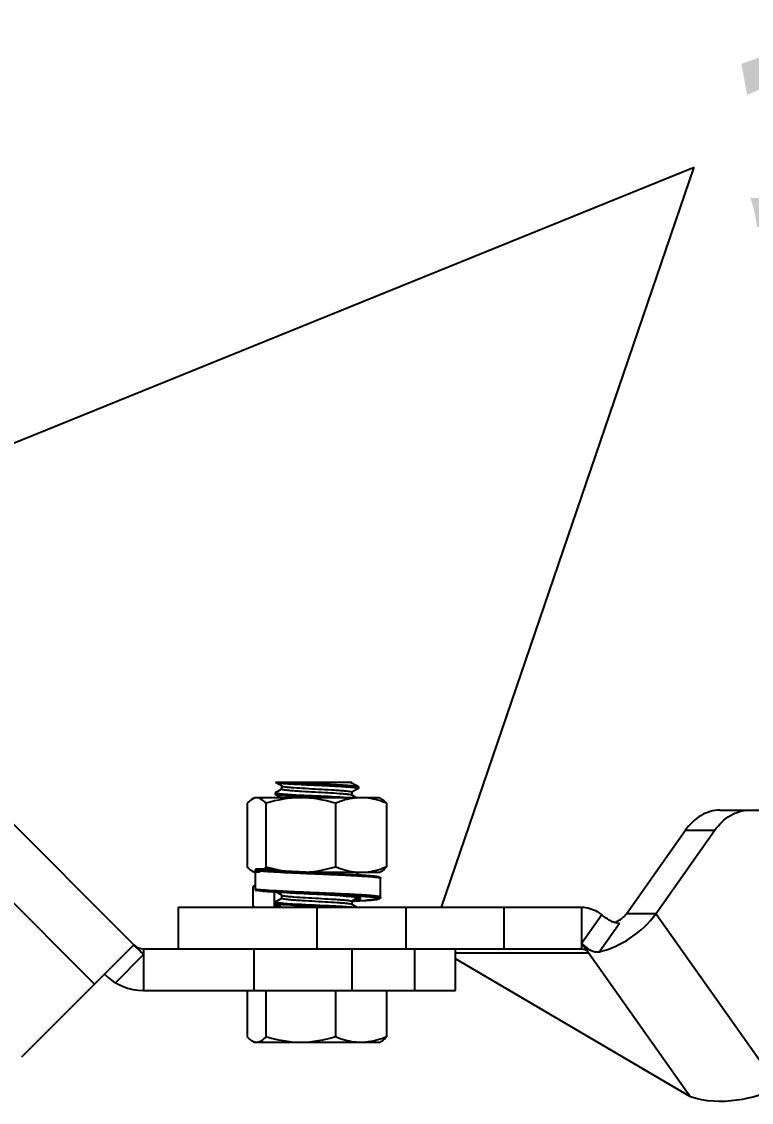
# Model space of a CAD drawing. Header units: millimetres. Extents: x -633009578 to 5705885, y -633235091 to 2571734.
# Drawn here: x 2467552 to 2468588, y 1994656 to 1996189 of the extents above; entities that cross this region are included whole.
import ezdxf

# ---------------------------------------------------------------- set-up
doc = ezdxf.new("R2010")
doc.units = ezdxf.units.MM
doc.header["$LTSCALE"] = 1000
doc.header["$MEASUREMENT"] = 0
doc.layers.get('0').update_dxf_attribs({"color": 9})
doc.layers.add('E-WIRE-系统', color=3, linetype='Continuous')
doc.layers.add('E-电气说明文字', color=3, linetype='Continuous')
doc.styles.get("Standard").update_dxf_attribs({"font": 'simhei.ttf', "bigfont": 'hztxt.shx'})
doc.styles.add('TSSD_Dimension', font='simhei.ttf', dxfattribs={"width": 0.707, "bigfont": 'hztxt.shx'})
doc.dimstyles.get("Standard").update_dxf_attribs({"dimtxt": 0.18, "dimasz": 0.18, "dimexe": 0.18, "dimexo": 0.0625, "dimgap": 0.09, "dimtad": 0, "dimtih": 1, "dimtoh": 1, "dimdec": 4, "dimzin": 0, "dimdsep": 46, "dimtxsty": 'Standard', "dimcen": 0.09, "dimadec": 0, "dimazin": 0, "dimtfac": 1, "dimtdec": 4, "dimtofl": 0, "dimtmove": 0, "dimatfit": 3, "dimfxl": 1, "dimtolj": 1, "dimtzin": 0, "dimarcsym": 0})

# ---------------------------------------------------------------- blocks, each defined once
blk = doc.blocks.new('G$CF4FACE3C')
at = {"layer": 'E-WIRE-系统'}
for p, q in [((2529, -1238.2), (2520.8, -1233.4)), ((2618.6, -1233.4), (2520.8, -1233.4)), ((2541.7, -1233.4), (2559.4, -1234.3)), ((2617.2, -1233.4), (2618.4, -1233.8)), ((2618.6, -1233.4), (2618.6, -1233.9)), ((2520.5, -1246.5), (2520.3, -1246.7)), ((2520.3, -1246.7), (2520.3, -1248.6)), ((2520.5, -1246.5), (2528.8, -1241.7)), ((2528.8, -1241.8), (2528.8, -1238)), ((2618.4, -1233.8), (2626.9, -1238.7)), ((2626.9, -1241), (2618.6, -1245.8)), ((2618.6, -1245.7), (2618.6, -1249.5)), ((2626.9, -1238.7), (2627, -1238.9)), ((2627, -1240.8), (2626.9, -1241)), ((2627, -1238.9), (2627, -1240.8)), ((2154.4, -1257.3), (2338.7, -1441.7)), ((2484.4, -1260.1), (2484.4, -1341.9)), ((2490.7, -1254.7), (2493.6, -1253)), ((2653.7, -1253), (2493.6, -1253)), ((2508.3, -1260.1), (2508.3, -1341.9)), ((2520.5, -1248.8), (2520.3, -1248.6)), ((2527.7, -1253), (2520.5, -1248.8)), ((2597.6, -1260.1), (2597.6, -1341.9)), ((2618.3, -1249.3), (2618.4, -1249.4)), ((2618.4, -1249.4), (2618.6, -1249.5)), ((2618.6, -1249.5), (2624.6, -1253)), ((2656.7, -1254.7), (2653.7, -1253)), ((2662.9, -1260.1), (2662.9, -1341.9)), ((2065.4, -1269), (2288.4, -1492)), ((3090.9, -1269), (3184.4, -1269)), ((2971, -1401.8), (3046.5, -1295)), ((3008.7, -1401.8), (3084.2, -1295)), ((3084.2, -1295), (3046.5, -1295)), ((2519.4, -1344.6), (2496.1, -1344.6)), ((2493.6, -1349), (2490.7, -1347.3)), ((2494.4, -1349), (2493.6, -1349)), ((2494.4, -1346.4), (2494.4, -1370.4)), ((2573.7, -1349.3), (2568.7, -1349)), ((2570.2, -1349), (2573.7, -1349.3)), ((2573.7, -1349.3), (2570.2, -1349)), ((2653.7, -1349), (2573.7, -1349)), ((2594.1, -1350.2), (2609.6, -1350.9)), ((2609.6, -1350.9), (2619.8, -1351.4)), ((2619.8, -1351.4), (2625.9, -1351.8)), ((2626.9, -1350), (2624, -1351.7)), ((2625.9, -1351.8), (2631.3, -1352.1)), ((2626.9, -1350), (2627, -1349.8)), ((2627, -1349), (2627, -1349.8)), ((2631.3, -1352.1), (2636.1, -1352.4)), ((2653.7, -1349), (2656.7, -1347.3)), ((2655.5, -1380.6), (2655.5, -1356.6)), ((2491.9, -1367.7), (2491.9, -1367.7)), ((2491.9, -1391.7), (2491.9, -1367.7)), ((2494.4, -1365.9), (2493.6, -1365.9)), ((2519.4, -1391.7), (2519.4, -1374.2)), ((2520.3, -1372.5), (2520, -1372.5)), ((2520.5, -1386.6), (2528.8, -1381.8)), ((2528.8, -1378.1), (2522.2, -1374.3)), ((2528.8, -1381.9), (2528.8, -1378.1)), ((2529, -1378.2), (2528.8, -1378.1)), ((2573.7, -1376.8), (2555.2, -1376)), ((2583.1, -1377.4), (2573.7, -1376.8)), ((2575.6, -1376.9), (2573.7, -1376.8)), ((2585.5, -1377.6), (2573.7, -1377)), ((2593.8, -1378.1), (2583.1, -1377.4)), ((2600.2, -1378.6), (2593.8, -1378.1)), ((2606.2, -1379), (2600.2, -1378.6)), ((2611.4, -1379.4), (2606.2, -1379)), ((2626.6, -1381.2), (2618.6, -1385.9)), ((2618.6, -1385.8), (2618.6, -1389.6)), ((2625.3, -1385.5), (2618.7, -1385.8)), ((2631.1, -1385.1), (2625.3, -1385.5)), ((2626.3, -1381.5), (2626.9, -1381.3)), ((2627, -1379.4), (2626.9, -1379.4)), ((2628.1, -1381.5), (2627, -1381.3)), ((2628.6, -1381.7), (2628.1, -1381.5)), ((2395.8, -1393.5), (2395.8, -1446.9)), ((2395.8, -1393.5), (2913.9, -1393.5)), ((2519.4, -1391.7), (2519.4, -1391.7)), ((2520.5, -1386.6), (2520.3, -1386.8)), ((2520.3, -1386.8), (2520.3, -1388.7)), ((2520.5, -1388.9), (2520.3, -1388.7)), ((2528.4, -1393.5), (2520.5, -1388.9)), ((2573.7, -1393.5), (2573.7, -1446.9)), ((2618.4, -1389.4), (2625.4, -1393.5)), ((2688.2, -1446.9), (2688.2, -1393.5)), ((2814, -1446.9), (2814, -1393.5)), ((2913.9, -1446.9), (2913.9, -1393.5)), ((2939.5, -1403.4), (2913.9, -1439.5)), ((3008.7, -1401.8), (2971, -1401.8)), ((3166.4, -1624.8), (3008.7, -1401.8)), ((2962.1, -1414.3), (2936.5, -1450.5)), ((2913.9, -1439.5), (3053.2, -1636.5)), ((2337.1, -1443.3), (2194.7, -1585.7)), ((2315.2, -1490.4), (2351.3, -1454.2)), ((2351.3, -1446.9), (2351.3, -1500.2)), ((2351.3, -1446.9), (2913.9, -1446.9)), ((2492.7, -1446.9), (2492.7, -1500.2)), ((2618.5, -1446.9), (2618.5, -1500.2)), ((2699.5, -1500.2), (2699.5, -1446.9)), ((2751.6, -1500.2), (2751.6, -1446.9)), ((2751.6, -1452.1), (2922.8, -1452.1)), ((3053.2, -1636.5), (2751.6, -1459.8)), ((2351.3, -1500.2), (2751.6, -1500.2)), ((2484.4, -1500.2), (2484.4, -1559.8)), ((2508.3, -1500.2), (2508.3, -1559.8)), ((2597.6, -1500.2), (2597.6, -1559.8)), ((2663, -1500.2), (2663, -1559.8)), ((2493.6, -1566.9), (2490.7, -1565.2)), ((2653.7, -1566.9), (2656.7, -1565.2)), ((2653.7, -1566.9), (2493.6, -1566.9))]:
    blk.add_line(p, q, dxfattribs=at)
for points in [[(2573.7, -1349.3), (2576.8, -1349.4), (2594.1, -1350.2)], [(2636.1, -1352.4), (2638.3, -1352.6), (2640.3, -1352.7), (2642.1, -1352.9), (2643.8, -1353), (2645.4, -1353.2), (2646.8, -1353.3), (2648, -1353.5), (2649.2, -1353.6), (2650.2, -1353.7), (2651, -1353.9), (2651.8, -1354), (2652.5, -1354.1), (2653.1, -1354.3), (2653.6, -1354.4), (2654, -1354.6), (2654.5, -1354.8), (2655, -1355.2), (2655.4, -1356), (2655.5, -1356.6)], [(2491.9, -1367.7), (2492, -1366.9), (2492.5, -1366.3), (2493, -1365.9), (2493.4, -1365.7)], [(2493.4, -1365.7), (2493.8, -1365.5), (2494.3, -1365.4), (2494.4, -1365.4)], [(2555.2, -1376), (2544.9, -1375.5), (2535.1, -1375), (2526, -1374.6), (2517.7, -1374.1), (2510.4, -1373.6), (2504.2, -1373.1), (2499.3, -1372.6), (2495.9, -1372.1)], [(2628.5, -1381.7), (2628.4, -1381.7), (2628.2, -1381.6), (2627.7, -1381.5), (2627.1, -1381.3), (2626.3, -1381.2), (2625.4, -1381), (2624.2, -1380.8), (2622.9, -1380.6), (2621.5, -1380.4), (2619.8, -1380.3), (2618, -1380.1), (2616, -1379.9), (2613.8, -1379.6), (2611.4, -1379.4)], [(2655.5, -1380.6), (2655.4, -1381.2), (2655, -1381.9), (2654.5, -1382.3), (2654.1, -1382.6), (2653.6, -1382.7), (2653.1, -1382.9), (2652.6, -1383), (2651.9, -1383.2), (2651.2, -1383.3), (2650.3, -1383.4), (2649.3, -1383.6), (2648.2, -1383.7), (2647, -1383.9), (2645.6, -1384), (2644, -1384.1), (2642.3, -1384.3), (2640.4, -1384.5), (2638.4, -1384.6), (2636.1, -1384.8), (2631.1, -1385.1)], [(2525.2, -1391.6), (2524.7, -1391.7), (2523.4, -1391.9), (2522.2, -1392.1), (2521.2, -1392.2), (2520.4, -1392.4), (2519.8, -1392.6), (2519.3, -1392.7), (2519, -1392.8)]]:
    blk.add_lwpolyline(points, dxfattribs=at)
for centre, radius, start, end in [((2493.6, -1367.7), 1.78, 90.031, 179.1384), ((2620.5, -1413.1), 32.5, 78.6551, 79.0146), ((2621, -1410.5), 29.8, 78.3919, 78.6536), ((2493.6, -1391.7), 1.78, 180.0308, 269.9692), ((2517.6, -1391.7), 1.78, 270.0125, 359.127), ((2876.7, 5207), 6606.6, 267.24005, 267.37133), ((2348.6, -6334.6), 4947.2, 87.1696, 87.3922), ((2970.5, -1373.1), 42.7, 243.1531, 245.7272), ((2944.5, -1382.5), 32.6, 295.6501, 298.7626), ((2351.3, -1429.1), 17.8, 225, 270), ((2351.3, -1429.1), 71.2, 225, 270)]:
    blk.add_arc(centre, radius, start, end, dxfattribs=at)
for points, knots in [([(2520.9, -1233.4), (2521.6, -1233.6), (2523.8, -1234), (2530.2, -1234.7), (2541.8, -1235.4), (2558.5, -1236.2), (2577.4, -1237.1), (2593.2, -1237.8), (2604.9, -1238.5), (2612.3, -1238.9), (2618.3, -1239.4), (2622.7, -1239.8), (2625.5, -1240.2), (2626.7, -1240.5), (2627, -1240.7), (2627, -1240.8)], [0, 0, 0, 0, 0.022519, 0.061417, 0.182778, 0.347566, 0.533011, 0.713448, 0.793862, 0.863914, 0.921171, 0.963664, 0.989994, 0.99691, 1, 1, 1, 1]), ([(2520.3, -1246.7), (2520.3, -1246.8), (2520.7, -1247), (2522, -1247.3), (2525, -1247.8), (2529.8, -1248.2), (2533.7, -1248.5), (2535.9, -1248.6)], [0, 0, 0, 0, 0.02233, 0.073207, 0.267316, 0.580036, 1, 1, 1, 1]), ([(2528.8, -1241.8), (2528.8, -1242.1), (2530.3, -1242.4), (2532.3, -1242.9), (2536.3, -1243.3), (2541.3, -1243.7), (2547.6, -1244.2), (2557.6, -1244.8), (2571.1, -1245.6), (2587, -1246.4), (2599.5, -1247.2), (2608, -1247.8), (2612.7, -1248.3), (2615.9, -1248.7), (2617.7, -1249), (2618.3, -1249.3)], [0, 0, 0, 0, 0.010275, 0.037063, 0.080136, 0.138092, 0.208917, 0.290122, 0.471931, 0.658019, 0.822273, 0.88881, 0.941706, 0.979145, 1, 1, 1, 1]), ([(2529, -1238.2), (2529.5, -1238.4), (2531.1, -1238.7), (2534.2, -1239.2), (2538.8, -1239.6), (2547.2, -1240.3), (2559.7, -1241), (2575.7, -1241.9), (2589.3, -1242.7), (2599.4, -1243.3), (2605.8, -1243.8), (2610.9, -1244.2), (2615, -1244.6), (2617, -1245.1), (2618.6, -1245.4), (2618.6, -1245.7)], [0, 0, 0, 0, 0.018685, 0.054293, 0.105794, 0.171397, 0.33512, 0.522155, 0.705796, 0.788027, 0.859832, 0.918642, 0.962377, 0.989582, 1, 1, 1, 1]), ([(2559.4, -1234.3), (2567.1, -1234.7), (2578.6, -1235.2), (2593.6, -1235.9), (2603.7, -1236.5), (2612.4, -1237), (2619.3, -1237.5), (2623.8, -1238.1), (2626.2, -1238.3), (2626.9, -1238.7)], [0, 0, 0, 0, 0.344316, 0.511068, 0.663386, 0.793955, 0.896505, 0.966182, 1, 1, 1, 1]), ([(2490.8, -1254.6), (2490.3, -1254.9), (2487.9, -1256.5), (2485.9, -1258.5), (2484.4, -1260.1)], [0, 0, 0, 0, 0.228325, 1, 1, 1, 1]), ([(2496.4, -1253), (2495.9, -1253), (2494, -1253.1), (2492.1, -1253.9), (2490.8, -1254.6)], [0, 0, 0, 0, 0.239668, 1, 1, 1, 1]), ([(2508.3, -1260.1), (2507.4, -1259.1), (2504.2, -1255.7), (2499.7, -1253), (2496.4, -1253)], [0, 0, 0, 0, 0.29519, 1, 1, 1, 1]), ([(2535.9, -1250.6), (2533.9, -1250.4), (2530.4, -1250.2), (2525.7, -1249.8), (2522.6, -1249.3), (2521, -1249.1), (2520.5, -1248.8)], [0, 0, 0, 0, 0.388141, 0.68952, 0.895153, 1, 1, 1, 1]), ([(2535.9, -1248.6), (2550.2, -1249.5), (2577.5, -1250.8), (2604.8, -1251.9), (2617.8, -1253)], [0, 0, 0, 0, 0.522038, 1, 1, 1, 1]), ([(2583.7, -1253), (2579.4, -1252.8), (2563.5, -1252), (2547.5, -1251.3), (2535.9, -1250.6)], [0, 0, 0, 0, 0.270828, 1, 1, 1, 1]), ([(2630.3, -1253), (2627.5, -1253), (2616.3, -1253.6), (2605.4, -1256.9), (2597.6, -1260.1)], [0, 0, 0, 0, 0.247135, 1, 1, 1, 1]), ([(2662.9, -1260.1), (2660.3, -1259), (2649.8, -1255.1), (2638.6, -1253), (2630.3, -1253)], [0, 0, 0, 0, 0.254852, 1, 1, 1, 1]), ([(2656.5, -1254.6), (2657.1, -1254.9), (2659.5, -1256.5), (2661.5, -1258.5), (2662.9, -1260.1)], [0, 0, 0, 0, 0.228325, 1, 1, 1, 1]), ([(3090.9, -1269), (3082.6, -1269), (3064.7, -1274.4), (3051.9, -1287.4), (3046.5, -1295)], [0, 0, 0, 0, 0.471076, 1, 1, 1, 1]), ([(3084.2, -1295), (3089.6, -1287.4), (3102.4, -1274.4), (3120.3, -1269), (3128.7, -1269)], [0, 0, 0, 0, 0.528924, 1, 1, 1, 1]), ([(2490.8, -1347.4), (2490.3, -1347.1), (2487.9, -1345.5), (2485.9, -1343.5), (2484.4, -1341.9)], [0, 0, 0, 0, 0.228325, 1, 1, 1, 1]), ([(2496.1, -1344.6), (2495.7, -1344.6), (2494.8, -1345), (2494.4, -1345.9), (2494.4, -1346.4)], [0, 0, 0, 0, 0.494361, 1, 1, 1, 1]), ([(2568.7, -1349), (2560.5, -1348.7), (2545.2, -1348), (2524.3, -1347), (2508.3, -1345.9), (2499.4, -1345.2), (2496.1, -1344.6)], [0, 0, 0, 0, 0.336728, 0.633804, 0.862258, 1, 1, 1, 1]), ([(2508.3, -1341.9), (2507.4, -1342.9), (2504.2, -1346.3), (2499.7, -1349), (2496.4, -1349)], [0, 0, 0, 0, 0.29519, 1, 1, 1, 1]), ([(2630.3, -1349), (2627.5, -1349), (2616.3, -1348.4), (2605.4, -1345.1), (2597.6, -1341.9)], [0, 0, 0, 0, 0.247135, 1, 1, 1, 1]), ([(2662.9, -1341.9), (2660.3, -1343), (2649.8, -1346.9), (2638.6, -1349), (2630.3, -1349)], [0, 0, 0, 0, 0.254852, 1, 1, 1, 1]), ([(2656.5, -1347.4), (2657.1, -1347.1), (2659.5, -1345.5), (2661.5, -1343.5), (2662.9, -1341.9)], [0, 0, 0, 0, 0.228325, 1, 1, 1, 1]), ([(2494.4, -1348.8), (2493.5, -1348.6), (2492.2, -1348.2), (2491.1, -1347.6), (2490.8, -1347.4)], [0, 0, 0, 0, 0.73813, 1, 1, 1, 1]), ([(2529.8, -1349), (2522.4, -1348.6), (2512.3, -1348.1), (2500.5, -1347.1), (2496.1, -1346.7), (2494.4, -1346.4)], [0, 0, 0, 0, 0.630434, 0.851937, 1, 1, 1, 1]), ([(2655.5, -1356.6), (2655.5, -1356.5), (2655.2, -1356.3), (2654.3, -1355.9), (2652.1, -1355.5), (2648.6, -1355.1), (2643.7, -1354.6), (2637.5, -1354.2), (2630.2, -1353.7), (2622, -1353.3), (2609.4, -1352.6), (2592.3, -1351.8), (2571.1, -1350.9), (2550.2, -1350), (2536.4, -1349.4), (2529.8, -1349)], [0, 0, 0, 0, 0.002397, 0.007159, 0.024869, 0.053551, 0.092788, 0.141916, 0.200078, 0.26625, 0.33926, 0.500527, 0.67249, 0.842997, 1, 1, 1, 1]), ([(2627, -1349.8), (2627, -1349.5), (2625.9, -1349.3), (2625.2, -1349.1), (2624.6, -1349)], [0, 0, 0, 0, 0.278312, 1, 1, 1, 1]), ([(2493.6, -1365.9), (2493.6, -1365.9), (2493.8, -1365.6), (2494.1, -1365.5), (2494.4, -1365.4)], [0, 0, 0, 0, 0.140783, 1, 1, 1, 1]), ([(2494.4, -1370.4), (2494.4, -1370.8), (2494.7, -1371.6), (2495.5, -1372.1), (2495.9, -1372.1)], [0, 0, 0, 0, 0.505009, 1, 1, 1, 1]), ([(2520, -1372.5), (2514.6, -1372.2), (2506.1, -1371.6), (2497.6, -1370.9), (2494.4, -1370.4)], [0, 0, 0, 0, 0.622201, 1, 1, 1, 1]), ([(2655.5, -1380.6), (2655.5, -1380.5), (2655.2, -1380.2), (2654.1, -1379.9), (2651.6, -1379.5), (2647.6, -1379), (2642.1, -1378.5), (2635.1, -1378), (2627, -1377.5), (2617.7, -1377), (2603.8, -1376.4), (2585.2, -1375.5), (2562.6, -1374.6), (2540.8, -1373.6), (2526.9, -1372.9), (2520.3, -1372.5)], [0, 0, 0, 0, 0.002437, 0.007426, 0.02611, 0.056385, 0.097725, 0.149322, 0.210148, 0.278978, 0.354425, 0.518963, 0.690522, 0.855288, 1, 1, 1, 1]), ([(2528.8, -1381.9), (2528.8, -1382.2), (2530.3, -1382.5), (2532.3, -1383), (2536.4, -1383.4), (2541.5, -1383.8), (2547.9, -1384.3), (2558, -1384.9), (2571.6, -1385.7), (2587.7, -1386.6), (2600.1, -1387.3), (2608.5, -1388), (2613.1, -1388.4), (2616.2, -1388.9), (2617.9, -1389.2), (2618.4, -1389.4)], [0, 0, 0, 0, 0.010415, 0.037613, 0.081337, 0.140131, 0.211919, 0.294132, 0.477741, 0.66476, 0.828493, 0.894112, 0.945637, 0.981277, 1, 1, 1, 1]), ([(2529, -1378.2), (2529.5, -1378.5), (2531.1, -1378.8), (2534.2, -1379.3), (2538.8, -1379.7), (2547.2, -1380.4), (2559.7, -1381.1), (2575.7, -1382), (2589.3, -1382.8), (2599.4, -1383.4), (2605.8, -1383.9), (2610.9, -1384.3), (2615, -1384.7), (2617, -1385.2), (2618.6, -1385.5), (2618.6, -1385.8)], [0, 0, 0, 0, 0.018685, 0.054293, 0.105794, 0.171397, 0.33512, 0.522155, 0.705796, 0.788027, 0.859832, 0.918642, 0.962377, 0.989582, 1, 1, 1, 1]), ([(2573.7, -1377), (2570.3, -1376.9), (2558, -1376.3), (2545.6, -1375.7), (2536.7, -1375.1)], [0, 0, 0, 0, 0.274428, 1, 1, 1, 1]), ([(2626.9, -1379.4), (2623, -1379.2), (2605.2, -1378.2), (2587.5, -1377.4), (2573.7, -1376.8)], [0, 0, 0, 0, 0.219776, 1, 1, 1, 1]), ([(2611.6, -1379.5), (2609, -1379.2), (2597, -1378.3), (2585, -1377.5), (2575.6, -1376.9)], [0, 0, 0, 0, 0.218742, 1, 1, 1, 1]), ([(2626.7, -1381.2), (2624.6, -1380.8), (2619.6, -1380.2), (2614.6, -1379.7), (2611.6, -1379.5)], [0, 0, 0, 0, 0.406042, 1, 1, 1, 1]), ([(2618.8, -1385.8), (2623.3, -1385.6), (2629.8, -1385.2), (2638, -1384.6), (2642.9, -1384.3), (2646.9, -1383.9), (2649.7, -1383.5), (2651.4, -1383.2), (2652.4, -1383), (2653.1, -1382.8), (2653.5, -1382.7), (2653.8, -1382.4), (2653.6, -1382.1), (2653.2, -1382), (2652.6, -1381.8), (2651.8, -1381.6), (2650.1, -1381.3), (2647.5, -1381), (2643.6, -1380.6), (2638.8, -1380.2), (2633.2, -1379.8), (2629.2, -1379.5), (2627, -1379.4)], [0, 0, 0, 0, 0.220493, 0.313274, 0.392789, 0.45804, 0.508235, 0.527505, 0.542834, 0.554226, 0.561778, 0.565989, 0.569505, 0.575907, 0.586069, 0.600152, 0.618182, 0.665943, 0.728866, 0.806191, 0.896952, 1, 1, 1, 1]), ([(2621.3, -1384.3), (2622.9, -1384.2), (2625, -1383.9), (2627.5, -1383.4), (2628.7, -1383), (2629.5, -1382.8), (2629.8, -1382.3), (2629.2, -1381.9), (2628.8, -1381.7), (2628.6, -1381.7)], [0, 0, 0, 0, 0.467824, 0.634283, 0.754369, 0.828826, 0.866175, 0.912247, 1, 1, 1, 1]), ([(2519.4, -1391.7), (2519.4, -1391.6), (2519.8, -1391.3), (2521, -1390.8), (2522.2, -1390.6), (2523.1, -1390.4)], [0, 0, 0, 0, 0.100478, 0.292697, 1, 1, 1, 1]), ([(2520.3, -1386.8), (2520.3, -1386.9), (2520.7, -1387.1), (2522, -1387.4), (2525, -1387.8), (2529.8, -1388.3), (2533.7, -1388.6), (2535.9, -1388.7)], [0, 0, 0, 0, 0.022364, 0.073273, 0.267409, 0.580105, 1, 1, 1, 1]), ([(2535.9, -1390.6), (2533.9, -1390.5), (2530.4, -1390.2), (2525.7, -1389.9), (2522.6, -1389.4), (2521, -1389.2), (2520.5, -1388.9)], [0, 0, 0, 0, 0.388147, 0.689522, 0.895152, 1, 1, 1, 1]), ([(2535.9, -1388.7), (2551.8, -1389.7), (2575.4, -1390.7), (2604.2, -1392.1), (2617.2, -1392.9), (2622.4, -1393.5)], [0, 0, 0, 0, 0.548648, 0.81813, 1, 1, 1, 1]), ([(2558.6, -1391.9), (2556.5, -1391.8), (2549, -1391.4), (2541.4, -1391), (2535.9, -1390.6)], [0, 0, 0, 0, 0.275857, 1, 1, 1, 1]), ([(2913.9, -1393.5), (2920.7, -1393.5), (2930.1, -1396.4), (2937.6, -1401.8), (2939.5, -1403.4)], [0, 0, 0, 0, 0.735012, 1, 1, 1, 1]), ([(2936.5, -1450.5), (2950.8, -1447.4), (2977.9, -1434.1), (3000.1, -1413.9), (3008.7, -1401.8)], [0, 0, 0, 0, 0.494569, 1, 1, 1, 1]), ([(2951.2, -1411.2), (2948, -1409.5), (2944, -1406.9), (2940.3, -1404), (2939.5, -1403.4)], [0, 0, 0, 0, 0.774844, 1, 1, 1, 1]), ([(2338.6, -1443), (2338.3, -1442.9), (2337.8, -1442.9), (2337.3, -1443.1), (2337.1, -1443.3)], [0, 0, 0, 0, 0.550073, 1, 1, 1, 1]), ([(2340.9, -1444.3), (2340.5, -1444), (2339.8, -1443.5), (2339, -1443.1), (2338.6, -1443)], [0, 0, 0, 0, 0.566759, 1, 1, 1, 1]), ([(2351.3, -1454.2), (2350.3, -1453.3), (2346.9, -1449.9), (2343.6, -1446.4), (2340.9, -1444.3)], [0, 0, 0, 0, 0.288372, 1, 1, 1, 1]), ([(2913.9, -1446.9), (2916.5, -1446.9), (2920, -1448.6), (2922.3, -1451.3), (2922.8, -1452.1)], [0, 0, 0, 0, 0.722616, 1, 1, 1, 1]), ([(2490.8, -1565.3), (2490.2, -1565), (2487.9, -1563.4), (2485.8, -1561.4), (2484.4, -1559.8)], [0, 0, 0, 0, 0.228325, 1, 1, 1, 1]), ([(2496.4, -1566.9), (2494.9, -1566.9), (2493, -1566.5), (2491.2, -1565.6), (2490.8, -1565.3)], [0, 0, 0, 0, 0.733724, 1, 1, 1, 1]), ([(2508.3, -1559.8), (2507.4, -1560.8), (2504.2, -1564.2), (2499.7, -1566.9), (2496.4, -1566.9)], [0, 0, 0, 0, 0.295191, 1, 1, 1, 1]), ([(2630.3, -1566.9), (2627.5, -1566.9), (2616.3, -1566.3), (2605.4, -1563), (2597.6, -1559.8)], [0, 0, 0, 0, 0.247135, 1, 1, 1, 1]), ([(2663, -1559.8), (2660.3, -1560.9), (2649.9, -1564.8), (2638.6, -1566.9), (2630.3, -1566.9)], [0, 0, 0, 0, 0.254852, 1, 1, 1, 1]), ([(2656.6, -1565.3), (2657.1, -1565), (2659.5, -1563.4), (2661.5, -1561.4), (2663, -1559.8)], [0, 0, 0, 0, 0.228325, 1, 1, 1, 1]), ([(3166.4, -1624.8), (3149.6, -1632.9), (3112.3, -1644.3), (3072, -1643.3), (3053.2, -1636.5)], [0, 0, 0, 0, 0.483316, 1, 1, 1, 1])]:
    blk.add_open_spline(points, degree=3, knots=knots, dxfattribs=at)
for points in [[(2553, -1253), (2537.9, -1253), (2522.8, -1255.8), (2508.3, -1260.1)], [(2597.6, -1260.1), (2583.2, -1255.8), (2568, -1253), (2553, -1253)], [(2553, -1349), (2537.9, -1349), (2522.8, -1346.2), (2508.3, -1341.9)], [(2597.6, -1341.9), (2583.2, -1346.2), (2568, -1349), (2553, -1349)], [(2955.8, -1413.1), (2954.8, -1412.8), (2953.9, -1412.4), (2953, -1412)], [(2955.7, -1413.1), (2956.7, -1412.8), (2957.7, -1412.4), (2958.6, -1411.9)], [(2962.1, -1414.3), (2960, -1414.3), (2957.8, -1413.8), (2955.8, -1413.1)], [(2960.2, -1411.1), (2964.4, -1408.8), (2968.2, -1405.7), (2971, -1401.8)], [(2913.9, -1439.5), (2918.8, -1446.3), (2928.4, -1452.3), (2936.5, -1450.5)], [(2553, -1566.9), (2537.9, -1566.9), (2522.8, -1564.1), (2508.3, -1559.8)], [(2597.6, -1559.8), (2583.2, -1564.1), (2568, -1566.9), (2553, -1566.9)]]:
    blk.add_open_spline(points, degree=3, dxfattribs=at)
at = {"layer": 'E-电气说明文字', "style": 'TSSD_Dimension', "width": 0.7}
blk.add_text('抗震铰接件', height=400, dxfattribs=at).set_placement((3106.7, -480.3))
at = {"layer": 'E-WIRE-系统'}
for points in [[(1942, -896.3), (3057.7, -444.3)], [(2733.6, -1393.5), (3057.7, -444.3)]]:
    blk.add_leader(points, dimstyle='Standard', override={"dimgap": 0.09, "dimtad": 0, "dimtxsty": 'TSSD_Dimension'}, dxfattribs=at)

msp = doc.modelspace()

# ---------------------------------------------------------------- block references
at = {"xscale": 1.10592, "yscale": 1.10592, "zscale": 1.10592}
msp.add_blockref('G$CF4FACE3C', (2465124.5, 1996473.9, -46.1), dxfattribs=at)

doc.saveas('drawing.dxf')
